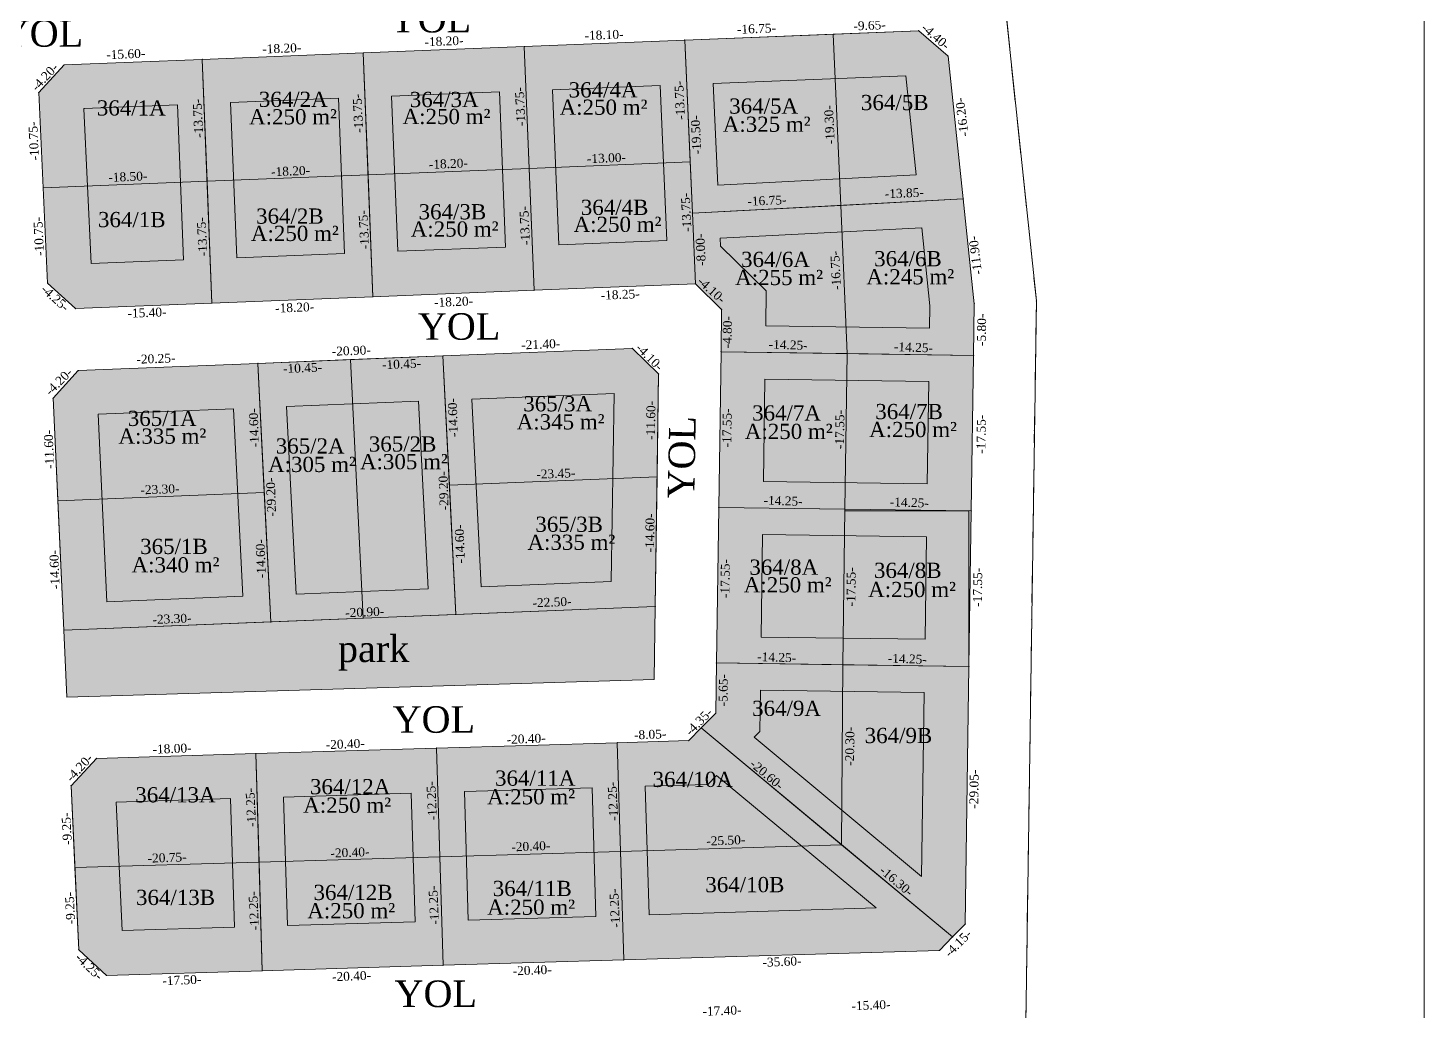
# Model space of a CAD drawing. Header units: millimetres. Extents: x 566284 to 574062, y 4517236 to 4521877.
# Drawn here: x 572133.2 to 572290.8, y 4518153.4 to 4518264.3 of the extents above; entities that cross this region are included whole.
import ezdxf

# ---------------------------------------------------------------- set-up
doc = ezdxf.new("R2010")
doc.units = ezdxf.units.MM
doc.layers.get('0').update_dxf_attribs({"color": 5, "lineweight": 0})
for name, color, linetype, lineweight in [('1_UYG_DISI', 6, 'Continuous', 0), ('DETAY_SNR_PAFTA', 251, 'Continuous', 0), ('DETAY_YAZI_PAFTA', 1, 'Continuous', 0), ('NKOT', 1, 'Continuous', 0), ('NOKTA_PARSEL_YENI', 18, 'Continuous', 0), ('SNRTIP_GECERLI', 30, 'Continuous', 0), ('YAPI OTURUM SINIRI', 253, 'Continuous', 0), ('yazı', 8, 'Continuous', 20), ('yeni', 4, 'Continuous', 0)]:
    doc.layers.add(name, color=color, linetype=linetype, lineweight=lineweight)
doc.styles.get("Standard").update_dxf_attribs({"font": 'TimesNewRoman.ttf'})

msp = doc.modelspace()

# ---------------------------------------------------------------- hatches: boundary and pattern name
h = msp.add_hatch(color=1)
h.dxf.hatch_style = 1
h.paths.add_polyline_path([(572239.69, 4518209.8), (572225.44, 4518210), (572225.18, 4518192.45), (572239.43, 4518192.26)])
h = msp.add_hatch(color=3)
h.dxf.hatch_style = 1
h.paths.add_polyline_path([(572204.03, 4518199.02), (572137.3, 4518196.36), (572137.65, 4518188.8), (572203.91, 4518190.79)])
at = {"layer": 'DETAY_YAZI_PAFTA'}
h = msp.add_hatch(color=256, dxfattribs=at)
h.dxf.hatch_style = 1
h.paths.add_polyline_path([(572152.91, 4518260.72), (572137.32, 4518260.09), (572134.47, 4518256.98), (572134.97, 4518246.24), (572153.46, 4518246.98)])
h = msp.add_hatch(color=256, dxfattribs=at)
h.dxf.hatch_style = 1
h.paths.add_polyline_path([(572153.46, 4518246.98), (572134.97, 4518246.24), (572135.47, 4518235.5), (572138.61, 4518232.62), (572154.01, 4518233.24)])
h = msp.add_hatch(color=1, dxfattribs=at)
h.dxf.hatch_style = 1
h.paths.add_polyline_path([(572225.44, 4518210), (572211.19, 4518210.19), (572210.94, 4518192.65), (572225.18, 4518192.45)])
h = msp.add_hatch(color=256, dxfattribs=at)
h.dxf.hatch_style = 1
h.paths.add_polyline_path([(572225.18, 4518192.45), (572210.94, 4518192.65), (572210.85, 4518186.99), (572209.22, 4518185.33), (572225.05, 4518172.16)])
h = msp.add_hatch(color=256, dxfattribs=at)
h.dxf.hatch_style = 1
h.paths.add_polyline_path([(572239.43, 4518192.26), (572225.18, 4518192.45), (572225.05, 4518172.16), (572237.58, 4518161.75), (572239.01, 4518163.2)])
h = msp.add_hatch(color=256, dxfattribs=at)
h.dxf.hatch_style = 1
h.paths.add_polyline_path([(572209.22, 4518185.33), (572207.81, 4518183.9), (572199.75, 4518183.66), (572200.12, 4518171.41), (572225.05, 4518172.16)])
h = msp.add_hatch(color=1, dxfattribs=at)
h.dxf.hatch_style = 1
h.paths.add_polyline_path([(572199.75, 4518183.66), (572179.35, 4518183.05), (572179.72, 4518170.8), (572200.12, 4518171.41)])
h = msp.add_hatch(color=1, dxfattribs=at)
h.dxf.hatch_style = 1
h.paths.add_polyline_path([(572158.95, 4518182.43), (572140.98, 4518181.89), (572138.12, 4518178.81), (572138.55, 4518169.57), (572159.32, 4518170.19)])
h = msp.add_hatch(color=1, dxfattribs=at)
h.dxf.hatch_style = 1
h.paths.add_polyline_path([(572179.35, 4518183.05), (572158.95, 4518182.43), (572159.32, 4518170.19), (572179.72, 4518170.8)])
h = msp.add_hatch(color=1, dxfattribs=at)
h.dxf.hatch_style = 1
h.paths.add_polyline_path([(572200.12, 4518171.41), (572179.72, 4518170.8), (572180.09, 4518158.56), (572200.48, 4518159.17)])
h = msp.add_hatch(color=256, dxfattribs=at)
h.dxf.hatch_style = 1
h.paths.add_polyline_path([(572225.05, 4518172.16), (572200.12, 4518171.41), (572200.48, 4518159.17), (572236.1, 4518160.24), (572237.58, 4518161.75)])
h = msp.add_hatch(color=1, dxfattribs=at)
h.dxf.hatch_style = 1
h.paths.add_polyline_path([(572159.32, 4518170.19), (572138.55, 4518169.57), (572138.99, 4518160.32), (572142.12, 4518157.42), (572159.69, 4518157.94)])
h = msp.add_hatch(color=1, dxfattribs=at)
h.dxf.hatch_style = 1
h.paths.add_polyline_path([(572179.72, 4518170.8), (572159.32, 4518170.19), (572159.69, 4518157.94), (572180.09, 4518158.56)])
at = {"layer": 'yeni'}
h = msp.add_hatch(color=1, dxfattribs=at)
h.dxf.hatch_style = 1
h.paths.add_polyline_path([(572237.08, 4518261.08), (572233.77, 4518263.94), (572224.12, 4518263.56), (572224.97, 4518244.26), (572238.78, 4518244.99)])
h = msp.add_hatch(color=1, dxfattribs=at)
h.dxf.hatch_style = 1
h.paths.add_polyline_path([(572207.36, 4518262.89), (572189.25, 4518262.17), (572189.8, 4518248.43), (572207.96, 4518249.15)])
h = msp.add_hatch(color=10, dxfattribs=at)
h.dxf.hatch_style = 1
h.paths.add_polyline_path([(572224.12, 4518263.56), (572207.36, 4518262.89), (572208.22, 4518243.38), (572224.97, 4518244.26)])
h = msp.add_hatch(color=1, dxfattribs=at)
h.dxf.hatch_style = 1
h.paths.add_polyline_path([(572171.08, 4518261.44), (572152.91, 4518260.72), (572153.46, 4518246.98), (572171.63, 4518247.7)])
h = msp.add_hatch(color=1, dxfattribs=at)
h.dxf.hatch_style = 1
h.paths.add_polyline_path([(572189.25, 4518262.17), (572171.08, 4518261.44), (572171.63, 4518247.7), (572189.8, 4518248.43)])
h = msp.add_hatch(color=1, dxfattribs=at)
h.dxf.hatch_style = 1
h.paths.add_polyline_path([(572189.8, 4518248.43), (572171.63, 4518247.7), (572172.18, 4518233.96), (572190.35, 4518234.69)])
h = msp.add_hatch(color=1, dxfattribs=at)
h.dxf.hatch_style = 1
h.paths.add_polyline_path([(572208.22, 4518243.38), (572207.96, 4518249.15), (572189.8, 4518248.43), (572190.35, 4518234.69), (572208.57, 4518235.41)])
h = msp.add_hatch(color=1, dxfattribs=at)
h.dxf.hatch_style = 1
h.paths.add_polyline_path([(572171.63, 4518247.7), (572153.46, 4518246.98), (572154.01, 4518233.24), (572172.18, 4518233.96)])
h = msp.add_hatch(color=1, dxfattribs=at)
h.dxf.hatch_style = 1
h.paths.add_polyline_path([(572238.78, 4518244.99), (572224.97, 4518244.26), (572225.7, 4518227.54), (572239.95, 4518227.34), (572240.03, 4518233.16)])
h = msp.add_hatch(color=1, dxfattribs=at)
h.dxf.hatch_style = 1
h.paths.add_polyline_path([(572224.97, 4518244.26), (572208.22, 4518243.38), (572208.57, 4518235.41), (572211.52, 4518232.53), (572211.45, 4518227.74), (572225.7, 4518227.54)])
h = msp.add_hatch(color=1, dxfattribs=at)
h.dxf.hatch_style = 1
h.paths.add_polyline_path([(572204.41, 4518225.25), (572201.46, 4518228.13), (572180.08, 4518227.27), (572180.81, 4518212.7), (572204.24, 4518213.63)])
h = msp.add_hatch(color=1, dxfattribs=at)
h.dxf.hatch_style = 1
h.paths.add_polyline_path([(572225.7, 4518227.54), (572211.45, 4518227.74), (572211.19, 4518210.19), (572225.44, 4518210)])
h = msp.add_hatch(color=1, dxfattribs=at)
h.dxf.hatch_style = 1
h.paths.add_polyline_path([(572239.95, 4518227.34), (572225.7, 4518227.54), (572225.44, 4518210.01), (572239.69, 4518209.8)])
h = msp.add_hatch(color=1, dxfattribs=at)
h.dxf.hatch_style = 1
h.paths.add_polyline_path([(572159.19, 4518226.44), (572138.93, 4518225.63), (572136.08, 4518222.51), (572136.62, 4518210.94), (572159.92, 4518211.87)])
h = msp.add_hatch(color=10, dxfattribs=at)
h.dxf.hatch_style = 1
h.paths.add_polyline_path([(572169.63, 4518226.86), (572159.19, 4518226.44), (572160.65, 4518197.29), (572171.09, 4518197.71)])
h = msp.add_hatch(color=1, dxfattribs=at)
h.dxf.hatch_style = 1
h.paths.add_polyline_path([(572180.08, 4518227.27), (572169.63, 4518226.86), (572171.09, 4518197.71), (572181.53, 4518198.12)])
h = msp.add_hatch(color=1, dxfattribs=at)
h.dxf.hatch_style = 1
h.paths.add_polyline_path([(572204.24, 4518213.63), (572180.81, 4518212.7), (572181.53, 4518198.12), (572204.03, 4518199.02)])
h = msp.add_hatch(color=1, dxfattribs=at)
h.dxf.hatch_style = 1
h.paths.add_polyline_path([(572159.92, 4518211.87), (572136.62, 4518210.94), (572137.3, 4518196.36), (572160.65, 4518197.29)])

# ---------------------------------------------------------------- linework, layer by layer
at = {"color": 18, "true_color": 0x000000}
for points in [[(572060.14, 4518411.62), (572157.77, 4518267.92), (572230.03, 4518270.8), (572232.71, 4518273.9), (572232.47, 4518276.21), (572242.35, 4518277.84), (572247.04, 4518233.48), (572245.54, 4518131.54), (572225.56, 4518073.59), (572224.37, 4518074.43), (572161.36, 4518007.41), (572157.96, 4518005.53), (572125.03, 4518035.66), (572099.52, 4518069.02), (572088.59, 4518083.32), (572075.17, 4518099.21), (572063.64, 4518113.4), (572046.61, 4518135.62), (572058.34, 4518175.72), (572061.43, 4518229.63), (572047.35, 4518275.69), (572046.59, 4518320.31), (572049.98, 4518402.06), (572060.14, 4518411.62)], [(572204.03, 4518199.02), (572137.3, 4518196.36), (572137.65, 4518188.8), (572203.91, 4518190.79), (572204.03, 4518199.02)]]:
    msp.add_lwpolyline(points, dxfattribs=at)
at = {"layer": '1_UYG_DISI', "color": 18, "lineweight": 0, "true_color": 0x000000}
for p, q in [((572243.61, 4518265.91), (572244.03, 4518261.93)), ((572244.24, 4518259.94), (572244.66, 4518255.96)), ((572244.87, 4518253.97), (572245.29, 4518250)), ((572245.5, 4518248.01), (572245.92, 4518244.03)), ((572246.13, 4518242.04), (572246.55, 4518238.06)), ((572246.76, 4518236.07), (572247.04, 4518233.48)), ((572247.04, 4518233.48), (572246.98, 4518229.48)), ((572246.95, 4518227.48), (572246.89, 4518223.48)), ((572246.86, 4518221.48), (572246.8, 4518217.48)), ((572246.77, 4518215.48), (572246.72, 4518211.48)), ((572246.69, 4518209.48), (572246.63, 4518205.48)), ((572246.6, 4518203.48), (572246.54, 4518199.48)), ((572204.03, 4518199.02), (572203.91, 4518190.79)), ((572137.65, 4518188.8), (572137.3, 4518196.36)), ((572246.51, 4518197.48), (572246.45, 4518193.48)), ((572246.42, 4518191.48), (572246.36, 4518187.48)), ((572203.91, 4518190.79), (572137.65, 4518188.8)), ((572246.33, 4518185.49), (572246.28, 4518181.49)), ((572246.25, 4518179.49), (572246.19, 4518175.49)), ((572246.16, 4518173.49), (572246.1, 4518169.49)), ((572246.07, 4518167.49), (572246.01, 4518163.49)), ((572245.98, 4518161.49), (572245.92, 4518157.49)), ((572245.89, 4518155.49), (572245.84, 4518151.49))]:
    msp.add_line(p, q, dxfattribs=at)
at = {"layer": 'DETAY_SNR_PAFTA', "color": 18, "lineweight": 0, "true_color": 0x000000}
for p, q in [((572204.03, 4518199.02), (572203.91, 4518190.79)), ((572137.65, 4518188.8), (572137.3, 4518196.36)), ((572203.91, 4518190.79), (572137.65, 4518188.8))]:
    msp.add_line(p, q, dxfattribs=at)
at = {"layer": 'NKOT'}
for points in [[(572237.08, 4518261.08), (572233.77, 4518263.94), (572224.12, 4518263.56), (572224.97, 4518244.26), (572238.78, 4518244.99), (572237.08, 4518261.08)], [(572207.36, 4518262.89), (572189.25, 4518262.17), (572189.8, 4518248.43), (572207.96, 4518249.15), (572207.36, 4518262.89)], [(572224.12, 4518263.56), (572207.36, 4518262.89), (572208.22, 4518243.38), (572224.97, 4518244.26), (572224.12, 4518263.56)], [(572152.91, 4518260.72), (572137.32, 4518260.09), (572134.47, 4518256.98), (572134.97, 4518246.24), (572153.46, 4518246.98), (572152.91, 4518260.72)], [(572171.08, 4518261.44), (572152.91, 4518260.72), (572153.46, 4518246.98), (572171.63, 4518247.7), (572171.08, 4518261.44)], [(572189.25, 4518262.17), (572171.08, 4518261.44), (572171.63, 4518247.7), (572189.8, 4518248.43), (572189.25, 4518262.17)], [(572189.8, 4518248.43), (572171.63, 4518247.7), (572172.18, 4518233.96), (572190.35, 4518234.69), (572189.8, 4518248.43)], [(572208.22, 4518243.38), (572207.96, 4518249.15), (572189.8, 4518248.43), (572190.35, 4518234.69), (572208.57, 4518235.41), (572208.22, 4518243.38)], [(572153.46, 4518246.98), (572134.97, 4518246.24), (572135.47, 4518235.5), (572138.61, 4518232.62), (572154.01, 4518233.24), (572153.46, 4518246.98)], [(572171.63, 4518247.7), (572153.46, 4518246.98), (572154.01, 4518233.24), (572172.18, 4518233.96), (572171.63, 4518247.7)], [(572238.78, 4518244.99), (572224.97, 4518244.26), (572225.7, 4518227.54), (572239.95, 4518227.34), (572240.03, 4518233.16), (572238.78, 4518244.99)], [(572224.97, 4518244.26), (572208.22, 4518243.38), (572208.57, 4518235.41), (572211.52, 4518232.53), (572211.45, 4518227.74), (572225.7, 4518227.54), (572224.97, 4518244.26)], [(572204.41, 4518225.25), (572201.46, 4518228.13), (572180.08, 4518227.27), (572180.81, 4518212.7), (572204.24, 4518213.63), (572204.41, 4518225.25)], [(572225.7, 4518227.54), (572211.45, 4518227.74), (572211.19, 4518210.19), (572225.44, 4518210), (572225.7, 4518227.54)], [(572159.19, 4518226.44), (572138.93, 4518225.63), (572136.08, 4518222.51), (572136.62, 4518210.94), (572159.92, 4518211.87), (572159.19, 4518226.44)], [(572169.63, 4518226.86), (572159.19, 4518226.44), (572160.65, 4518197.29), (572171.09, 4518197.71), (572169.63, 4518226.86)], [(572180.08, 4518227.27), (572169.63, 4518226.86), (572171.09, 4518197.71), (572181.53, 4518198.12), (572180.08, 4518227.27)], [(572204.24, 4518213.63), (572180.81, 4518212.7), (572181.53, 4518198.12), (572204.03, 4518199.02), (572204.24, 4518213.63)], [(572159.92, 4518211.87), (572136.62, 4518210.94), (572137.3, 4518196.36), (572160.65, 4518197.29), (572159.92, 4518211.87)], [(572225.44, 4518210), (572211.19, 4518210.19), (572210.94, 4518192.65), (572225.18, 4518192.45), (572225.44, 4518210)], [(572225.18, 4518192.45), (572210.94, 4518192.65), (572210.85, 4518186.99), (572209.22, 4518185.33), (572225.05, 4518172.16), (572225.18, 4518192.45)], [(572239.43, 4518192.26), (572225.18, 4518192.45), (572225.05, 4518172.16), (572237.58, 4518161.75), (572239.01, 4518163.2), (572239.43, 4518192.26)], [(572209.22, 4518185.33), (572207.81, 4518183.9), (572199.75, 4518183.66), (572200.12, 4518171.41), (572225.05, 4518172.16), (572209.22, 4518185.33)], [(572199.75, 4518183.66), (572179.35, 4518183.05), (572179.72, 4518170.8), (572200.12, 4518171.41), (572199.75, 4518183.66)], [(572158.95, 4518182.43), (572140.98, 4518181.89), (572138.12, 4518178.81), (572138.55, 4518169.57), (572159.32, 4518170.19), (572158.95, 4518182.43)], [(572179.35, 4518183.05), (572158.95, 4518182.43), (572159.32, 4518170.19), (572179.72, 4518170.8), (572179.35, 4518183.05)], [(572200.12, 4518171.41), (572179.72, 4518170.8), (572180.09, 4518158.56), (572200.48, 4518159.17), (572200.12, 4518171.41)], [(572225.05, 4518172.16), (572200.12, 4518171.41), (572200.48, 4518159.17), (572236.1, 4518160.24), (572237.58, 4518161.75), (572225.05, 4518172.16)], [(572159.32, 4518170.19), (572138.55, 4518169.57), (572138.99, 4518160.32), (572142.12, 4518157.42), (572159.69, 4518157.94), (572159.32, 4518170.19)], [(572179.72, 4518170.8), (572159.32, 4518170.19), (572159.69, 4518157.94), (572180.09, 4518158.56), (572179.72, 4518170.8)]]:
    msp.add_lwpolyline(points, close=True, dxfattribs=at)
at = {"layer": 'NKOT', "color": 2}
msp.add_lwpolyline([(572239.95, 4518227.34), (572225.7, 4518227.54), (572225.44, 4518210.01), (572239.69, 4518209.8), (572239.95, 4518227.34)], close=True, dxfattribs=at)
at = {"layer": 'NKOT', "color": 6}
msp.add_lwpolyline([(572239.69, 4518209.8), (572225.44, 4518210), (572225.18, 4518192.45), (572239.43, 4518192.26), (572239.69, 4518209.8)], close=True, dxfattribs=at)
at = {"layer": 'NOKTA_PARSEL_YENI', "color": 18, "lineweight": 0, "true_color": 0x000000}
for p in [(572233.77, 4518263.94), (572207.36, 4518262.89), (572152.91, 4518260.72), (572171.08, 4518261.44), (572189.25, 4518262.17), (572237.08, 4518261.08), (572137.32, 4518260.09), (572134.47, 4518256.98), (572238.78, 4518244.99), (572208.22, 4518243.38), (572135.47, 4518235.5), (572208.57, 4518235.41), (572172.18, 4518233.96), (572190.35, 4518234.69), (572138.61, 4518232.62), (572154.01, 4518233.24), (572211.52, 4518232.53), (572240.03, 4518233.16), (572247.04, 4518233.48), (572201.46, 4518228.13), (572211.45, 4518227.74), (572159.19, 4518226.44), (572180.08, 4518227.27), (572239.95, 4518227.34), (572138.93, 4518225.63), (572204.41, 4518225.25), (572136.08, 4518222.51), (572246.82, 4518218.9), (572211.19, 4518210.19), (572239.69, 4518209.8), (572181.53, 4518198.12), (572204.03, 4518199.02), (572137.3, 4518196.36), (572160.65, 4518197.29), (572246.51, 4518197.55), (572210.94, 4518192.65), (572239.43, 4518192.26), (572210.85, 4518186.99), (572209.22, 4518185.33), (572199.75, 4518183.66), (572207.81, 4518183.9), (572140.98, 4518181.89), (572158.95, 4518182.43), (572179.35, 4518183.05), (572138.12, 4518178.81), (572246.2, 4518176.65), (572239.01, 4518163.2), (572237.58, 4518161.75), (572138.99, 4518160.32), (572236.1, 4518160.24), (572180.09, 4518158.56), (572200.48, 4518159.17), (572142.12, 4518157.42), (572159.69, 4518157.94)]:
    msp.add_point(p, dxfattribs=at)
at = {"layer": 'SNRTIP_GECERLI', "color": 18, "lineweight": 0, "true_color": 0x000000}
for p, q in [((572207.36, 4518262.89), (572233.77, 4518263.94)), ((572233.77, 4518263.94), (572237.08, 4518261.08)), ((572189.25, 4518262.17), (572207.36, 4518262.89)), ((572208.22, 4518243.38), (572207.36, 4518262.89)), ((572137.32, 4518260.09), (572152.91, 4518260.72)), ((572152.91, 4518260.72), (572171.08, 4518261.44)), ((572154.01, 4518233.24), (572152.91, 4518260.72)), ((572171.08, 4518261.44), (572189.25, 4518262.17)), ((572172.18, 4518233.96), (572171.08, 4518261.44)), ((572190.35, 4518234.69), (572189.25, 4518262.17)), ((572237.08, 4518261.08), (572238.78, 4518244.99)), ((572134.47, 4518256.98), (572137.32, 4518260.09)), ((572135.47, 4518235.5), (572134.47, 4518256.98)), ((572208.22, 4518243.38), (572238.78, 4518244.99)), ((572238.78, 4518244.99), (572240.03, 4518233.16)), ((572208.57, 4518235.41), (572208.22, 4518243.38)), ((572138.61, 4518232.62), (572135.47, 4518235.5)), ((572208.57, 4518235.41), (572190.35, 4518234.69)), ((572211.52, 4518232.53), (572208.57, 4518235.41)), ((572172.18, 4518233.96), (572154.01, 4518233.24)), ((572190.35, 4518234.69), (572172.18, 4518233.96)), ((572154.01, 4518233.24), (572138.61, 4518232.62)), ((572211.45, 4518227.74), (572211.52, 4518232.53)), ((572240.03, 4518233.16), (572239.95, 4518227.34)), ((572180.08, 4518227.27), (572201.46, 4518228.13)), ((572201.46, 4518228.13), (572204.41, 4518225.25)), ((572211.19, 4518210.19), (572211.45, 4518227.74)), ((572211.45, 4518227.74), (572239.95, 4518227.34)), ((572138.93, 4518225.63), (572159.19, 4518226.44)), ((572159.19, 4518226.44), (572180.08, 4518227.27)), ((572160.65, 4518197.29), (572159.19, 4518226.44)), ((572181.53, 4518198.12), (572180.08, 4518227.27)), ((572239.95, 4518227.34), (572239.69, 4518209.8)), ((572136.08, 4518222.51), (572138.93, 4518225.63)), ((572204.41, 4518225.25), (572204.03, 4518199.02)), ((572137.3, 4518196.36), (572136.08, 4518222.51)), ((572210.94, 4518192.65), (572211.19, 4518210.19)), ((572239.69, 4518209.8), (572239.43, 4518192.26)), ((572181.53, 4518198.12), (572160.65, 4518197.29)), ((572204.03, 4518199.02), (572181.53, 4518198.12)), ((572160.65, 4518197.29), (572137.3, 4518196.36)), ((572210.85, 4518186.99), (572210.94, 4518192.65)), ((572210.94, 4518192.65), (572239.43, 4518192.26)), ((572239.43, 4518192.26), (572239.01, 4518163.2)), ((572209.22, 4518185.33), (572210.85, 4518186.99)), ((572207.81, 4518183.9), (572209.22, 4518185.33)), ((572209.22, 4518185.33), (572237.58, 4518161.75)), ((572179.35, 4518183.05), (572199.75, 4518183.66)), ((572199.75, 4518183.66), (572207.81, 4518183.9)), ((572199.75, 4518183.66), (572200.48, 4518159.17)), ((572138.12, 4518178.81), (572140.98, 4518181.89)), ((572140.98, 4518181.89), (572158.95, 4518182.43)), ((572158.95, 4518182.43), (572179.35, 4518183.05)), ((572158.95, 4518182.43), (572159.69, 4518157.94)), ((572179.35, 4518183.05), (572180.09, 4518158.56)), ((572138.99, 4518160.32), (572138.12, 4518178.81)), ((572239.01, 4518163.2), (572237.58, 4518161.75)), ((572237.58, 4518161.75), (572236.1, 4518160.24)), ((572142.12, 4518157.42), (572138.99, 4518160.32)), ((572236.1, 4518160.24), (572200.48, 4518159.17)), ((572180.09, 4518158.56), (572159.69, 4518157.94)), ((572200.48, 4518159.17), (572180.09, 4518158.56)), ((572159.69, 4518157.94), (572142.12, 4518157.42))]:
    msp.add_line(p, q, dxfattribs=at)
at = {"layer": 'SNRTIP_GECERLI', "color": 2, "lineweight": 0}
msp.add_line((572211.19, 4518210.19), (572239.69, 4518209.8), dxfattribs=at)
at = {"layer": 'YAPI OTURUM SINIRI', "color": 18, "true_color": 0x000000}
for points in [[(572204.58, 4518257.77), (572192.44, 4518257.29), (572193.14, 4518239.8), (572205.35, 4518240.29)], [(572232.29, 4518258.88), (572210.58, 4518258.01), (572211.08, 4518246.53), (572233.47, 4518247.71)], [(572168.28, 4518256.33), (572156.11, 4518255.84), (572156.81, 4518238.35), (572168.98, 4518238.84)], [(572186.45, 4518257.05), (572174.28, 4518256.56), (572174.98, 4518239.08), (572187.15, 4518239.56)], [(572150.12, 4518255.6), (572139.6, 4518255.18), (572139.56, 4518255.13), (572140.37, 4518237.7), (572150.81, 4518238.11)], [(572234.1, 4518241.74), (572211.34, 4518240.54), (572211.38, 4518239.65), (572216.55, 4518234.61), (572216.49, 4518230.67), (572234.99, 4518230.41), (572235.03, 4518232.94)], [(572199.38, 4518223.04), (572183.32, 4518222.4), (572184.38, 4518201.24), (572199.07, 4518201.83)], [(572156.44, 4518221.33), (572141.17, 4518220.72), (572142.16, 4518199.56), (572157.5, 4518200.17)], [(572177.33, 4518222.16), (572162.44, 4518221.56), (572163.5, 4518200.41), (572178.39, 4518201)], [(572234.39, 4518189.33), (572215.89, 4518189.58), (572215.82, 4518184.91), (572215.19, 4518184.27), (572234.08, 4518168.56)], [(572210.96, 4518179.98), (572209.96, 4518178.96), (572202.9, 4518178.75), (572203.33, 4518164.26), (572228.95, 4518165.03)], [(572156.1, 4518177.35), (572143.21, 4518176.96), (572143.89, 4518162.47), (572156.54, 4518162.85)], [(572176.5, 4518177.96), (572162.1, 4518177.53), (572162.54, 4518163.03), (572176.94, 4518163.47)], [(572196.9, 4518178.57), (572182.5, 4518178.14), (572182.93, 4518163.65), (572197.34, 4518164.08)]]:
    msp.add_lwpolyline(points, close=True, dxfattribs=at)
at = {"layer": 'YAPI OTURUM SINIRI', "color": 2}
msp.add_lwpolyline([(572234.9, 4518224.41), (572216.41, 4518224.67), (572216.24, 4518213.12), (572234.73, 4518212.87)], close=True, dxfattribs=at)
at = {"layer": 'YAPI OTURUM SINIRI', "color": 18}
msp.add_lwpolyline([(572234.65, 4518206.87), (572216.15, 4518207.13), (572215.98, 4518195.58), (572234.48, 4518195.32)], close=True, dxfattribs=at)
at = {"layer": 'yeni'}
for p, q in [((572224.97, 4518244.26), (572224.12, 4518263.56)), ((572171.63, 4518247.7), (572189.8, 4518248.43)), ((572189.8, 4518248.43), (572207.96, 4518249.15)), ((572134.97, 4518246.24), (572153.46, 4518246.98)), ((572153.46, 4518246.98), (572171.63, 4518247.7)), ((572225.7, 4518227.54), (572224.97, 4518244.26)), ((572225.7, 4518227.54), (572225.44, 4518210)), ((572171.09, 4518197.71), (572169.63, 4518226.86)), ((572180.81, 4518212.7), (572204.24, 4518213.63)), ((572136.62, 4518210.94), (572159.92, 4518211.87)), ((572225.44, 4518210.01), (572225.18, 4518192.45)), ((572225.18, 4518192.45), (572225.05, 4518172.16)), ((572179.72, 4518170.8), (572200.12, 4518171.41)), ((572200.12, 4518171.41), (572225.05, 4518172.16)), ((572138.55, 4518169.57), (572159.32, 4518170.19)), ((572159.32, 4518170.19), (572179.72, 4518170.8))]:
    msp.add_line(p, q, dxfattribs=at)
at = {"layer": 'yeni', "color": 251, "true_color": 0x636466}
msp.add_lwpolyline([(572009.1, 4518429.1), (572290.78, 4518429.1), (572290.78, 4517973.87), (572009.1, 4517973.87)], close=True, dxfattribs=at)
msp.add_lwpolyline([(572009.1, 4518429.1), (572290.78, 4518429.1), (572290.78, 4517973.87), (572009.1, 4517973.87)], close=True, dxfattribs=at)
at = {"layer": 'yeni'}
for points in [[(572237.08, 4518261.08), (572233.77, 4518263.94), (572207.36, 4518262.89), (572208.22, 4518243.38), (572238.78, 4518244.99)], [(572207.36, 4518262.89), (572189.25, 4518262.17), (572190.35, 4518234.69), (572208.57, 4518235.41), (572208.22, 4518243.38)], [(572152.91, 4518260.72), (572137.32, 4518260.09), (572134.47, 4518256.98), (572135.47, 4518235.5), (572138.61, 4518232.62), (572154.01, 4518233.24)], [(572171.08, 4518261.44), (572152.91, 4518260.72), (572154.01, 4518233.24), (572172.18, 4518233.96)], [(572189.25, 4518262.17), (572171.08, 4518261.44), (572172.18, 4518233.96), (572190.35, 4518234.69)], [(572238.78, 4518244.99), (572208.22, 4518243.38), (572208.57, 4518235.41), (572211.52, 4518232.53), (572211.45, 4518227.74), (572239.95, 4518227.34), (572240.03, 4518233.16)], [(572204.41, 4518225.25), (572201.46, 4518228.13), (572180.08, 4518227.27), (572181.53, 4518198.12), (572204.03, 4518199.02)], [(572159.19, 4518226.44), (572138.93, 4518225.63), (572136.08, 4518222.51), (572137.3, 4518196.36), (572160.65, 4518197.29)], [(572169.63, 4518226.86), (572159.19, 4518226.44), (572160.65, 4518197.29), (572171.09, 4518197.71)], [(572180.08, 4518227.27), (572169.63, 4518226.86), (572171.09, 4518197.71), (572181.53, 4518198.12)], [(572239.43, 4518192.26), (572210.94, 4518192.65), (572210.85, 4518186.99), (572209.22, 4518185.33), (572237.58, 4518161.75), (572239.01, 4518163.2)], [(572209.22, 4518185.33), (572207.81, 4518183.9), (572199.75, 4518183.66), (572200.48, 4518159.17), (572236.1, 4518160.24), (572237.58, 4518161.75)], [(572199.75, 4518183.66), (572179.35, 4518183.05), (572180.09, 4518158.56), (572200.48, 4518159.17)], [(572158.95, 4518182.43), (572140.98, 4518181.89), (572138.12, 4518178.81), (572138.99, 4518160.32), (572142.12, 4518157.42), (572159.69, 4518157.94)], [(572179.35, 4518183.05), (572158.95, 4518182.43), (572159.69, 4518157.94), (572180.09, 4518158.56)]]:
    msp.add_lwpolyline(points, close=True, dxfattribs=at)
at = {"layer": 'yeni', "color": 2}
for points in [[(572239.95, 4518227.34), (572211.45, 4518227.74), (572211.19, 4518210.19), (572239.69, 4518209.8)], [(572239.69, 4518209.8), (572211.19, 4518210.19), (572210.94, 4518192.65), (572239.43, 4518192.26)]]:
    msp.add_lwpolyline(points, close=True, dxfattribs=at)
for points in [[(572239.95, 4518227.34), (572225.7, 4518227.54), (572225.44, 4518210.01), (572239.69, 4518209.8), (572239.95, 4518227.34)], [(572225.44, 4518210), (572225.18, 4518192.45), (572239.43, 4518192.26), (572239.43, 4518209.8), (572225.44, 4518209.8)]]:
    msp.add_lwpolyline(points, dxfattribs=at)

# ---------------------------------------------------------------- texts
at = {"layer": '1_UYG_DISI', "color": 18, "lineweight": 0, "true_color": 0x000000}
msp.add_text('park', height=3, dxfattribs=at).set_placement((572168.23, 4518192.76))
at = {"layer": 'DETAY_YAZI_PAFTA', "color": 18, "lineweight": 0, "true_color": 0x000000}
for p in [(572173.95, 4518263.76), (572130.17, 4518262.15), (572177.24, 4518229.1), (572174.39, 4518184.78), (572174.61, 4518153.85)]:
    msp.add_text('YOL', height=3, dxfattribs=at).set_placement(p)
msp.add_text('YOL', height=3, rotation=88.9007, dxfattribs=at).set_placement((572208.43, 4518211.17))
at = {"layer": 'yazı', "color": 18, "true_color": 0x000000}
for s, rotation, p in [('-18.10-', 2.2852, (572196.07, 4518262.9)), ('-16.75-', 2.2852, (572213.27, 4518263.6)), ('-9.65-', 2.2852, (572226.41, 4518263.99)), ('-4.40-', 319.1568, (572233.98, 4518264.12)), ('-18.20-', 2.2852, (572159.71, 4518261.38)), ('-18.20-', 2.2852, (572178.01, 4518262.19)), ('-15.60-', 2.2852, (572142.11, 4518260.74)), ('-4.20-', 47, (572134.25, 4518257.05)), ('-13.75-', 92.6773, (572189.39, 4518253.21)), ('-13.75-', 92.6773, (572207.38, 4518253.93)), ('-13.75-', 92.6773, (572153.03, 4518251.9)), ('-13.75-', 92.6773, (572171.08, 4518252.46)), ('-16.20-', 97, (572239.39, 4518252.08)), ('-19.50-', 92.6773, (572209.23, 4518250.03)), ('-19.30-', 92.6773, (572224.28, 4518251.17)), ('-10.75-', 92.6773, (572134.49, 4518249.34)), ('-13.00-', 2.2852, (572196.34, 4518249.01)), ('-18.50-', 2.2852, (572142.34, 4518246.91)), ('-18.20-', 2.2852, (572160.7, 4518247.54)), ('-18.20-', 2.2852, (572178.5, 4518248.37)), ('-13.75-', 92.6773, (572208.12, 4518241.3)), ('-16.75-', 2.2852, (572214.45, 4518244.22)), ('-13.85-', 2.2852, (572229.95, 4518245.06)), ('-13.75-', 92.6773, (572171.75, 4518239.33)), ('-13.75-', 92.6773, (572189.9, 4518239.8)), ('-10.75-', 92.6773, (572135.06, 4518238.57)), ('-13.75-', 92.6773, (572153.5, 4518238.53)), ('-8.00-', 92.6773, (572209.73, 4518237.45)), ('-11.90-', 97, (572240.91, 4518236.5)), ('-16.75-', 92.6773, (572224.98, 4518234.74)), ('-4.10-', 318, (572208.7, 4518235.57)), ('-4.25-', 318, (572134.64, 4518234.66)), ('-18.20-', 2.2852, (572179.09, 4518232.81)), ('-18.25-', 2.2852, (572197.89, 4518233.62)), ('-15.40-', 2.2852, (572144.5, 4518231.58)), ('-18.20-', 2.2852, (572161.16, 4518232.16)), ('-4.80-', 89.1602, (572212.63, 4518228.12)), ('-5.80-', 89.1602, (572241.32, 4518228.39)), ('-21.40-', 2.2852, (572188.93, 4518228.01)), ('-20.25-', 2.2852, (572145.51, 4518226.39)), ('-20.90-', 2.2852, (572167.55, 4518227.29)), ('-4.10-', 315, (572201.75, 4518228.1)), ('-14.25-', 358, (572216.81, 4518228.11)), ('-14.25-', 358, (572230.95, 4518227.83)), ('-10.45-', 2.2852, (572162.05, 4518225.34)), ('-10.45-', 2.2852, (572173.22, 4518225.78)), ('-4.20-', 45, (572135.78, 4518222.73)), ('-14.60-', 92, (572159.32, 4518216.99)), ('-14.60-', 92, (572181.77, 4518218.14)), ('-11.60-', 89.1602, (572203.99, 4518217.8)), ('-17.55-', 89.1602, (572212.59, 4518216.95)), ('-17.55-', 89.1602, (572225.31, 4518216.77)), ('-17.55-', 89.1602, (572241.27, 4518216.24)), ('-11.60-', 92, (572136.19, 4518214.55)), ('-29.20-', 92, (572161.25, 4518209.17)), ('-29.20-', 92, (572180.72, 4518209.88)), ('-23.45-', 2.2852, (572190.63, 4518213.43)), ('-23.30-', 2.2852, (572145.96, 4518211.66)), ('-14.25-', 358, (572216.24, 4518210.52)), ('-14.60-', 89.1602, (572203.89, 4518205.11)), ('-14.60-', 92, (572182.55, 4518203.89)), ('-14.60-', 92, (572160.09, 4518202.23)), ('-14.60-', 92, (572136.82, 4518201)), ('-17.55-', 89.1602, (572212.38, 4518199.96)), ('-17.55-', 89.1602, (572226.59, 4518199.03)), ('-17.55-', 89.1602, (572240.87, 4518198.97)), ('-22.50-', 2.2852, (572190.2, 4518198.93)), ('-23.30-', 2.2852, (572147.32, 4518197.05)), ('-20.90-', 2.2852, (572169.07, 4518197.81)), ('-14.25-', 358, (572215.52, 4518192.88)), ('-14.25-', 358, (572230.25, 4518192.7)), ('-5.65-', 89.1602, (572212.17, 4518187.75)), ('-4.35-', 45.4399, (572208.02, 4518184.38)), ('-8.05-', 2.2852, (572201.65, 4518184.03)), ('-20.30-', 89.1602, (572226.45, 4518181.05)), ('-18.00-', 2.2852, (572147.33, 4518182.41)), ('-20.40-', 2.2852, (572166.87, 4518182.93)), ('-20.40-', 2.2852, (572187.28, 4518183.52)), ('-4.20-', 47.244, (572138.17, 4518179.16)), ('-20.60-', 320, (572214.62, 4518181.11)), ('-29.05-', 89.1602, (572240.46, 4518176.21)), ('-12.25-', 92.6773, (572179.41, 4518174.93)), ('-12.25-', 92.6773, (572199.85, 4518174.88)), ('-12.25-', 92.6773, (572159, 4518174.18)), ('-9.25-', 92.6773, (572138.2, 4518172.16)), ('-20.40-', 2.2852, (572187.81, 4518171.4)), ('-25.50-', 2.2852, (572209.81, 4518172.06)), ('-20.75-', 2.2852, (572146.77, 4518170.12)), ('-20.40-', 2.2852, (572167.4, 4518170.7)), ('-16.30-', 320, (572229.24, 4518169.1)), ('-9.25-', 92.6773, (572138.58, 4518163.2)), ('-12.25-', 92.6773, (572159.33, 4518162.52)), ('-12.25-', 92.6773, (572179.64, 4518163.16)), ('-12.25-', 92.6773, (572200.05, 4518162.82)), ('-4.15-', 45.4399, (572237.27, 4518159.39)), ('-4.25-', 316, (572138.51, 4518159.33)), ('-20.40-', 2.2852, (572187.96, 4518157.42)), ('-35.60-', 2.2852, (572216.15, 4518158.39)), ('-17.50-', 2.2852, (572148.43, 4518156.31)), ('-20.40-', 2.2852, (572167.58, 4518156.76)), ('-17.40-', 2.2852, (572209.38, 4518152.86)), ('-15.40-', 2.2852, (572226.19, 4518153.48))]:
    msp.add_text(s, height=1, rotation=rotation, dxfattribs=at).set_placement(p)
for s, p in [('364/4A', (572194.26, 4518256.43)), ('364/1A', (572141.02, 4518254.39)), ('364/2A', (572159.3, 4518255.36)), ('364/3A', (572176.33, 4518255.34)), ('A:250 m²', (572193.24, 4518254.47)), ('364/5A', (572212.38, 4518254.6)), ('364/5B', (572227.24, 4518255)), ('A:250 m²', (572158.2, 4518253.39)), ('A:250 m²', (572175.52, 4518253.42)), ('A:325 m²', (572211.65, 4518252.55)), ('364/4B', (572195.63, 4518243.18)), ('364/1B', (572141.15, 4518241.8)), ('364/2B', (572158.99, 4518242.19)), ('364/3B', (572177.33, 4518242.68)), ('A:250 m²', (572158.41, 4518240.24)), ('A:250 m²', (572176.44, 4518240.73)), ('A:250 m²', (572194.82, 4518241.26)), ('364/6A', (572213.71, 4518237.31)), ('364/6B', (572228.73, 4518237.39)), ('A:255 m²', (572213.05, 4518235.27)), ('A:245 m²', (572227.85, 4518235.35)), ('365/3A', (572189.14, 4518221.03)), ('364/7A', (572214.96, 4518219.99)), ('364/7A', (572214.96, 4518219.99)), ('364/7B', (572228.86, 4518220.15)), ('364/7B', (572228.86, 4518220.15)), ('365/1A', (572144.51, 4518219.38)), ('A:345 m²', (572188.4, 4518218.99)), ('A:250 m²', (572214.14, 4518217.91)), ('A:250 m²', (572214.14, 4518217.91)), ('A:250 m²', (572228.16, 4518218.12)), ('A:250 m²', (572228.16, 4518218.12)), ('A:335 m²', (572143.46, 4518217.38)), ('365/2B', (572171.71, 4518216.49)), ('365/2A', (572161.21, 4518216.27)), ('A:305 m²', (572160.34, 4518214.19)), ('A:305 m²', (572170.71, 4518214.5)), ('365/3B', (572190.5, 4518207.44)), ('A:335 m²', (572189.61, 4518205.41)), ('365/1B', (572145.91, 4518204.94)), ('A:340 m²', (572144.94, 4518202.86)), ('364/8A', (572214.65, 4518202.6)), ('A:250 m²', (572214.02, 4518200.61)), ('364/9A', (572214.96, 4518186.68)), ('364/9B', (572227.66, 4518183.62)), ('364/11A', (572185.95, 4518178.81)), ('364/10A', (572203.73, 4518178.67)), ('364/12A', (572165.07, 4518177.85)), ('364/13A', (572145.36, 4518176.93)), ('A:250 m²', (572164.31, 4518175.76)), ('A:250 m²', (572185.07, 4518176.71)), ('364/12B', (572165.47, 4518165.92)), ('364/11B', (572185.69, 4518166.37)), ('364/10B', (572209.68, 4518166.8)), ('364/13B', (572145.44, 4518165.36)), ('A:250 m²', (572164.77, 4518163.86)), ('A:250 m²', (572185.07, 4518164.25))]:
    msp.add_text(s, height=1.715, dxfattribs=at).set_placement(p)
at = {"layer": 'yazı', "color": 2}
msp.add_text('-14.25-', height=1, rotation=358, dxfattribs=at).set_placement((572230.48, 4518210.33))
at = {"layer": 'yazı', "color": 18}
msp.add_text('-14.25-', height=1, rotation=358, dxfattribs=at).set_placement((572230.48, 4518210.33))
for s, p in [('364/8B', (572228.71, 4518202.24)), ('A:250 m²', (572228.05, 4518200.08))]:
    msp.add_text(s, height=1.715, dxfattribs=at).set_placement(p)

doc.saveas('drawing.dxf')
